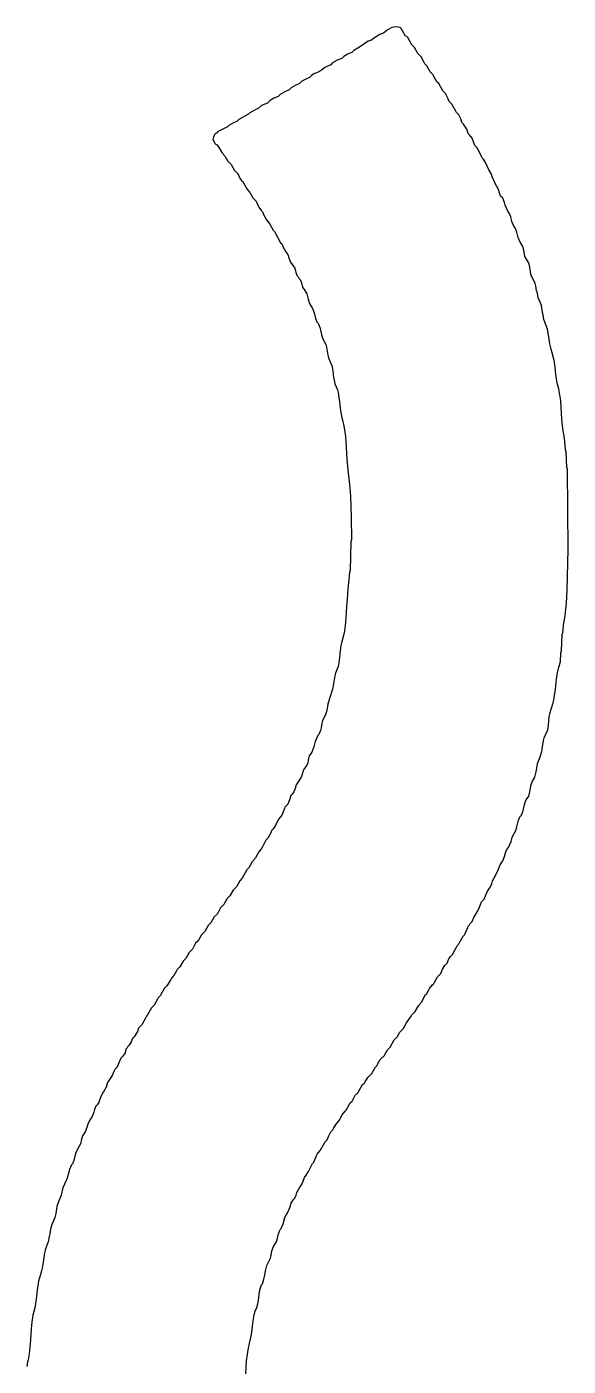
# Model space of a CAD drawing. Header units: inches. Extents: x 0 to 5379, y 0 to 5429.
# Drawn here: x 308.103 to 309.032, y 125.342 to 127.639 of the extents above; entities that cross this region are included whole.
import ezdxf

# ---------------------------------------------------------------- set-up
doc = ezdxf.new("R2010")
doc.units = ezdxf.units.IN
doc.layers.add('Bottom Overlay', color=54, linetype='Continuous')

msp = doc.modelspace()

# ---------------------------------------------------------------- linework, layer by layer
at = {"layer": 'Bottom Overlay'}
for p, q in [((308.7012, 127.6207), (308.6933, 127.615)), ((308.7091, 127.6252), (308.7012, 127.6207)), ((308.7153, 127.628), (308.7091, 127.6252)), ((308.7215, 127.6331), (308.7153, 127.628)), ((308.7294, 127.6376), (308.7215, 127.6331)), ((308.7361, 127.6387), (308.7294, 127.6376)), ((308.744, 127.6376), (308.7361, 127.6387)), ((308.7457, 127.6359), (308.744, 127.6376)), ((308.7502, 127.628), (308.7457, 127.6359)), ((308.753, 127.6229), (308.7502, 127.628)), ((308.7553, 127.6218), (308.753, 127.6229)), ((308.757, 127.6201), (308.7553, 127.6218)), ((308.7637, 127.6077), (308.757, 127.6201)), ((308.6606, 127.5948), (308.6533, 127.5919)), ((308.664, 127.5981), (308.6606, 127.5948)), ((308.6741, 127.6038), (308.664, 127.5981)), ((308.6888, 127.6139), (308.6741, 127.6038)), ((308.6933, 127.615), (308.6888, 127.6139)), ((308.7682, 127.6032), (308.7637, 127.6077)), ((308.7739, 127.5931), (308.7682, 127.6032)), ((308.6246, 127.5733), (308.6167, 127.57)), ((308.6279, 127.5767), (308.6246, 127.5733)), ((308.6358, 127.5812), (308.6279, 127.5767)), ((308.6437, 127.5846), (308.6358, 127.5812)), ((308.6471, 127.588), (308.6437, 127.5846)), ((308.6533, 127.5919), (308.6471, 127.588)), ((308.7795, 127.5874), (308.7739, 127.5931)), ((308.7851, 127.5773), (308.7795, 127.5874)), ((308.7863, 127.575), (308.7851, 127.5773)), ((308.7896, 127.5717), (308.7863, 127.575)), ((308.5885, 127.5519), (308.5806, 127.5486)), ((308.5919, 127.5553), (308.5885, 127.5519)), ((308.5958, 127.5581), (308.5919, 127.5553)), ((308.6032, 127.561), (308.5958, 127.5581)), ((308.6082, 127.5638), (308.6032, 127.561)), ((308.6144, 127.5688), (308.6082, 127.5638)), ((308.6167, 127.57), (308.6144, 127.5688)), ((308.7953, 127.5615), (308.7896, 127.5717)), ((308.7998, 127.557), (308.7953, 127.5615)), ((308.8065, 127.5446), (308.7998, 127.557)), ((308.5457, 127.5271), (308.5378, 127.5226)), ((308.5536, 127.5305), (308.5457, 127.5271)), ((308.557, 127.5339), (308.5536, 127.5305)), ((308.5648, 127.5384), (308.557, 127.5339)), ((308.5705, 127.5407), (308.5648, 127.5384)), ((308.575, 127.5452), (308.5705, 127.5407)), ((308.5806, 127.5486), (308.575, 127.5452)), ((308.8099, 127.5412), (308.8065, 127.5446)), ((308.8167, 127.5288), (308.8099, 127.5412)), ((308.8212, 127.5243), (308.8167, 127.5288)), ((308.5057, 127.504), (308.5006, 127.499)), ((308.5164, 127.508), (308.5057, 127.504)), ((308.5209, 127.5125), (308.5164, 127.508)), ((308.5271, 127.5164), (308.5209, 127.5125)), ((308.5344, 127.5193), (308.5271, 127.5164)), ((308.5378, 127.5226), (308.5344, 127.5193)), ((308.8257, 127.5164), (308.8212, 127.5243)), ((308.828, 127.5108), (308.8257, 127.5164)), ((308.8325, 127.5063), (308.828, 127.5108)), ((308.8392, 127.4939), (308.8325, 127.5063)), ((308.4815, 127.4877), (308.4668, 127.4798)), ((308.4837, 127.4888), (308.4815, 127.4877)), ((308.486, 127.4911), (308.4837, 127.4888)), ((308.4984, 127.4979), (308.486, 127.4911)), ((308.5006, 127.499), (308.4984, 127.4979)), ((308.8404, 127.4917), (308.8392, 127.4939)), ((308.8443, 127.4877), (308.8404, 127.4917)), ((308.8477, 127.4809), (308.8443, 127.4877)), ((308.8494, 127.4747), (308.8477, 127.4809)), ((308.4307, 127.4584), (308.4285, 127.4562)), ((308.4454, 127.4663), (308.4307, 127.4584)), ((308.4476, 127.4674), (308.4454, 127.4663)), ((308.4499, 127.4697), (308.4476, 127.4674)), ((308.4578, 127.4742), (308.4499, 127.4697)), ((308.4634, 127.4764), (308.4578, 127.4742)), ((308.4668, 127.4798), (308.4634, 127.4764)), ((308.8522, 127.4719), (308.8494, 127.4747)), ((308.8578, 127.4629), (308.8522, 127.4719)), ((308.8606, 127.4556), (308.8578, 127.4629)), ((308.4234, 127.45), (308.4223, 127.4454)), ((308.4223, 127.4454), (308.4262, 127.4381)), ((308.4262, 127.455), (308.4234, 127.45)), ((308.4285, 127.4562), (308.4262, 127.455)), ((308.4262, 127.4381), (308.4285, 127.437)), ((308.4285, 127.437), (308.4324, 127.4331)), ((308.8623, 127.4539), (308.8606, 127.4556)), ((308.8674, 127.4477), (308.8623, 127.4539)), ((308.8719, 127.4353), (308.8674, 127.4477)), ((308.8753, 127.4319), (308.8719, 127.4353)), ((308.4324, 127.4331), (308.4381, 127.4229)), ((308.4381, 127.4229), (308.4403, 127.4207)), ((308.4403, 127.4207), (308.4414, 127.4184)), ((308.4414, 127.4184), (308.4437, 127.4162)), ((308.4437, 127.4162), (308.4482, 127.4083)), ((308.8798, 127.424), (308.8753, 127.4319)), ((308.8832, 127.4162), (308.8798, 127.424)), ((308.8843, 127.4139), (308.8832, 127.4162)), ((308.8866, 127.4116), (308.8843, 127.4139)), ((308.8899, 127.406), (308.8866, 127.4116)), ((308.4482, 127.4083), (308.4538, 127.4026)), ((308.4538, 127.4026), (308.4595, 127.3925)), ((308.4595, 127.3925), (308.4651, 127.3869)), ((308.8956, 127.3936), (308.8899, 127.406)), ((308.8995, 127.3874), (308.8956, 127.3936)), ((308.4651, 127.3869), (308.4674, 127.3812)), ((308.4674, 127.3812), (308.4685, 127.379)), ((308.4685, 127.379), (308.4724, 127.3739)), ((308.4724, 127.3739), (308.4741, 127.3733)), ((308.4741, 127.3733), (308.4753, 127.3711)), ((308.4753, 127.3711), (308.4809, 127.3609)), ((308.9023, 127.3801), (308.8995, 127.3874)), ((308.9068, 127.37), (308.9023, 127.3801)), ((308.9125, 127.3598), (308.9068, 127.37)), ((308.4809, 127.3609), (308.486, 127.3547)), ((308.486, 127.3547), (308.491, 127.3452)), ((308.491, 127.3452), (308.4967, 127.3395)), ((308.9159, 127.3485), (308.9125, 127.3598)), ((308.9198, 127.3446), (308.9159, 127.3485)), ((308.9226, 127.3373), (308.9198, 127.3446)), ((308.4967, 127.3395), (308.5, 127.3316)), ((308.5, 127.3316), (308.5012, 127.3294)), ((308.5012, 127.3294), (308.5062, 127.3232)), ((308.5062, 127.3232), (308.5079, 127.3215)), ((308.5079, 127.3215), (308.5102, 127.3159)), ((308.9237, 127.3328), (308.9226, 127.3373)), ((308.9282, 127.3226), (308.9237, 127.3328)), ((308.9311, 127.3187), (308.9282, 127.3226)), ((308.5102, 127.3159), (308.5147, 127.308)), ((308.5147, 127.308), (308.5203, 127.3001)), ((308.5203, 127.3001), (308.526, 127.2899)), ((308.9333, 127.313), (308.9311, 127.3187)), ((308.935, 127.3046), (308.9333, 127.313)), ((308.9384, 127.2967), (308.935, 127.3046)), ((308.9412, 127.2939), (308.9384, 127.2967)), ((308.526, 127.2899), (308.5282, 127.2877)), ((308.5282, 127.2877), (308.5384, 127.2685)), ((308.944, 127.2866), (308.9412, 127.2939)), ((308.9463, 127.2775), (308.944, 127.2866)), ((308.9497, 127.2697), (308.9463, 127.2775)), ((308.5384, 127.2685), (308.5406, 127.2663)), ((308.5406, 127.2663), (308.5429, 127.2606)), ((308.5429, 127.2606), (308.5474, 127.2528)), ((308.5474, 127.2528), (308.5496, 127.2505)), ((308.5496, 127.2505), (308.5508, 127.2483)), ((308.9542, 127.2618), (308.9497, 127.2697)), ((308.9559, 127.2556), (308.9542, 127.2618)), ((308.9575, 127.2449), (308.9559, 127.2556)), ((308.5508, 127.2483), (308.553, 127.2426)), ((308.553, 127.2426), (308.5558, 127.2353)), ((308.5558, 127.2353), (308.5586, 127.2313)), ((308.5586, 127.2313), (308.5631, 127.2246)), ((308.9632, 127.2359), (308.9575, 127.2449)), ((308.9649, 127.2319), (308.9632, 127.2359)), ((308.966, 127.2263), (308.9649, 127.2319)), ((308.5631, 127.2246), (308.5648, 127.2173)), ((308.5648, 127.2173), (308.5671, 127.2116)), ((308.5671, 127.2116), (308.5688, 127.2099)), ((308.5688, 127.2099), (308.5699, 127.2077)), ((308.5699, 127.2077), (308.5722, 127.2054)), ((308.5722, 127.2054), (308.5744, 127.1998)), ((308.9677, 127.2144), (308.966, 127.2263)), ((308.9699, 127.2088), (308.9677, 127.2144)), ((308.975, 127.1992), (308.9699, 127.2088)), ((308.5744, 127.1998), (308.5761, 127.1925)), ((308.5761, 127.1925), (308.5801, 127.1863)), ((308.5801, 127.1863), (308.5834, 127.1806)), ((308.9761, 127.1947), (308.975, 127.1992)), ((308.9778, 127.1863), (308.9761, 127.1947)), ((308.979, 127.1818), (308.9778, 127.1863)), ((308.9801, 127.1739), (308.979, 127.1818)), ((308.5834, 127.1806), (308.5857, 127.1716)), ((308.5857, 127.1716), (308.5885, 127.1643)), ((308.5885, 127.1643), (308.5936, 127.1558)), ((308.984, 127.1666), (308.9801, 127.1739)), ((308.9863, 127.1609), (308.984, 127.1666)), ((308.988, 127.1491), (308.9863, 127.1609)), ((308.5936, 127.1558), (308.5958, 127.1502)), ((308.5958, 127.1502), (308.5975, 127.144)), ((308.5975, 127.144), (308.5986, 127.1384)), ((308.5986, 127.1384), (308.6009, 127.1328)), ((308.9891, 127.1446), (308.988, 127.1491)), ((308.9902, 127.1367), (308.9891, 127.1446)), ((308.993, 127.1294), (308.9902, 127.1367)), ((308.6009, 127.1328), (308.6026, 127.1311)), ((308.6026, 127.1311), (308.6037, 127.1288)), ((308.6037, 127.1288), (308.606, 127.1232)), ((308.606, 127.1232), (308.6071, 127.1187)), ((308.6071, 127.1187), (308.6099, 127.1057)), ((308.9964, 127.1204), (308.993, 127.1294)), ((308.9981, 127.1108), (308.9964, 127.1204)), ((308.6099, 127.1057), (308.6161, 127.0939)), ((308.6161, 127.0939), (308.6172, 127.0894)), ((309.0004, 127.095), (308.9981, 127.1108)), ((309.0026, 127.086), (309.0004, 127.095)), ((308.6172, 127.0894), (308.6195, 127.0758)), ((308.6195, 127.0758), (308.6206, 127.0713)), ((308.6206, 127.0713), (308.6234, 127.064)), ((309.0043, 127.0798), (309.0026, 127.086)), ((309.0077, 127.0663), (309.0043, 127.0798)), ((308.6234, 127.064), (308.6263, 127.0578)), ((308.6263, 127.0578), (308.6285, 127.0488)), ((308.6285, 127.0488), (308.6296, 127.0375)), ((309.0088, 127.0595), (309.0077, 127.0663)), ((309.0105, 127.0432), (309.0088, 127.0595)), ((308.6296, 127.0375), (308.6308, 127.033)), ((308.6308, 127.033), (308.6319, 127.0263)), ((308.6319, 127.0263), (308.6364, 127.0161)), ((309.0128, 127.0274), (309.0105, 127.0432)), ((309.0156, 127.0178), (309.0128, 127.0274)), ((308.6364, 127.0161), (308.6375, 127.0116)), ((308.6375, 127.0116), (308.6398, 126.9958)), ((309.019, 126.9975), (309.0156, 127.0178)), ((308.6398, 126.9958), (308.6409, 126.9846)), ((308.6409, 126.9846), (308.6426, 126.9739)), ((309.0201, 126.9863), (309.019, 126.9975)), ((309.0212, 126.966), (309.0201, 126.9863)), ((308.6426, 126.9739), (308.6437, 126.9682)), ((308.6437, 126.9682), (308.6454, 126.962)), ((308.6454, 126.962), (308.6465, 126.9575)), ((308.6465, 126.9575), (308.6488, 126.944)), ((309.0223, 126.9547), (309.0212, 126.966)), ((309.0235, 126.9457), (309.0223, 126.9547)), ((308.6488, 126.944), (308.6499, 126.9361)), ((308.6499, 126.9361), (308.651, 126.9181)), ((309.0246, 126.9401), (309.0235, 126.9457)), ((309.0263, 126.9282), (309.0246, 126.9401)), ((308.651, 126.9181), (308.6522, 126.8967)), ((309.0274, 126.9136), (309.0263, 126.9282)), ((309.0285, 126.9102), (309.0274, 126.9136)), ((309.0297, 126.8832), (309.0285, 126.9102)), ((308.6522, 126.8967), (308.6539, 126.8792)), ((309.0308, 126.8798), (309.0297, 126.8832)), ((308.6539, 126.8792), (308.6561, 126.8589)), ((309.0319, 126.7423), (309.0308, 126.8798)), ((308.6561, 126.8589), (308.6572, 126.8477)), ((308.6572, 126.8477), (308.6584, 126.8341)), ((308.6584, 126.8341), (308.6595, 126.7981)), ((308.6595, 126.7981), (308.6601, 126.7592)), ((308.6589, 126.7558), (308.6578, 126.7062)), ((308.6601, 126.7592), (308.6589, 126.7558)), ((309.0302, 126.673), (309.0319, 126.7423)), ((308.6567, 126.7029), (308.655, 126.6854)), ((308.6578, 126.7062), (308.6567, 126.7029)), ((308.655, 126.6854), (308.6539, 126.6752)), ((308.6527, 126.6572), (308.6516, 126.6448)), ((308.6539, 126.6752), (308.6527, 126.6572)), ((309.0291, 126.6505), (309.0302, 126.673)), ((308.6516, 126.6448), (308.6505, 126.6245)), ((309.0268, 126.629), (309.028, 126.6403)), ((309.028, 126.6403), (309.0291, 126.6505)), ((308.6494, 126.6121), (308.6482, 126.6031)), ((308.6505, 126.6245), (308.6494, 126.6121)), ((309.0229, 126.6003), (309.0246, 126.6167)), ((309.0246, 126.6167), (309.0257, 126.6223)), ((309.0257, 126.6223), (309.0268, 126.629)), ((308.6448, 126.5885), (308.6432, 126.5823)), ((308.6471, 126.5975), (308.6448, 126.5885)), ((308.6482, 126.6031), (308.6471, 126.5975)), ((309.0206, 126.5688), (309.0218, 126.5969)), ((309.0218, 126.5969), (309.0229, 126.6003)), ((308.6403, 126.5637), (308.6392, 126.5524)), ((308.642, 126.5778), (308.6403, 126.5637)), ((308.6432, 126.5823), (308.642, 126.5778)), ((309.0184, 126.5496), (309.0195, 126.5654)), ((309.0195, 126.5654), (309.0206, 126.5688)), ((308.6375, 126.5417), (308.633, 126.5304)), ((308.6392, 126.5524), (308.6375, 126.5417)), ((309.0133, 126.531), (309.0161, 126.5406)), ((309.0161, 126.5406), (309.0184, 126.5496)), ((308.6319, 126.5259), (308.6296, 126.5124)), ((308.633, 126.5304), (308.6319, 126.5259)), ((309.0111, 126.5152), (309.0122, 126.5243)), ((309.0122, 126.5243), (309.0133, 126.531)), ((308.6279, 126.5028), (308.6223, 126.4871)), ((308.6296, 126.5124), (308.6279, 126.5028)), ((309.0083, 126.4921), (309.0099, 126.5028)), ((309.0099, 126.5028), (309.0111, 126.5152)), ((308.6184, 126.4696), (308.6167, 126.4623)), ((308.6195, 126.4775), (308.6184, 126.4696)), ((308.6223, 126.4871), (308.6195, 126.4775)), ((309.0021, 126.4668), (309.006, 126.4797)), ((309.006, 126.4797), (309.0071, 126.4842)), ((309.0071, 126.4842), (309.0083, 126.4921)), ((308.6105, 126.4493), (308.6093, 126.4448)), ((308.6144, 126.4566), (308.6105, 126.4493)), ((308.6167, 126.4623), (308.6144, 126.4566)), ((308.9981, 126.4414), (308.9992, 126.4561)), ((308.9992, 126.4561), (309.0004, 126.4606)), ((309.0004, 126.4606), (309.0021, 126.4668)), ((308.6043, 126.4251), (308.6026, 126.4234)), ((308.6071, 126.4324), (308.6043, 126.4251)), ((308.6082, 126.4369), (308.6071, 126.4324)), ((308.6093, 126.4448), (308.6082, 126.4369)), ((308.9908, 126.4195), (308.997, 126.4335)), ((308.997, 126.4335), (308.9981, 126.4414)), ((308.5958, 126.4042), (308.5924, 126.3952)), ((308.5981, 126.4133), (308.5958, 126.4042)), ((308.6026, 126.4234), (308.5981, 126.4133)), ((308.9868, 126.3964), (308.988, 126.4042)), ((308.988, 126.4042), (308.9897, 126.4149)), ((308.9897, 126.4149), (308.9908, 126.4195)), ((308.5862, 126.3811), (308.5851, 126.3766)), ((308.5879, 126.3885), (308.5862, 126.3811)), ((308.5924, 126.3952), (308.5879, 126.3885)), ((308.9795, 126.3755), (308.984, 126.3868)), ((308.984, 126.3868), (308.9868, 126.3964)), ((308.5778, 126.3648), (308.5744, 126.3535)), ((308.5834, 126.3727), (308.5778, 126.3648)), ((308.5851, 126.3766), (308.5834, 126.3727)), ((308.9744, 126.3524), (308.9767, 126.3614)), ((308.9767, 126.3614), (308.9784, 126.371)), ((308.9784, 126.371), (308.9795, 126.3755)), ((308.5637, 126.3327), (308.5615, 126.3271)), ((308.5654, 126.3389), (308.5637, 126.3327)), ((308.5699, 126.3456), (308.5654, 126.3389)), ((308.5744, 126.3535), (308.5699, 126.3456)), ((308.966, 126.3271), (308.9671, 126.3338)), ((308.9671, 126.3338), (308.9683, 126.3394)), ((308.9683, 126.3394), (308.9705, 126.3451)), ((308.9705, 126.3451), (308.9744, 126.3524)), ((308.5541, 126.313), (308.5513, 126.3056)), ((308.5564, 126.3209), (308.5541, 126.313)), ((308.5586, 126.3231), (308.5564, 126.3209)), ((308.5615, 126.3271), (308.5586, 126.3231)), ((308.9553, 126.2972), (308.9581, 126.309)), ((308.9581, 126.309), (308.9598, 126.313)), ((308.9598, 126.313), (308.9643, 126.3197)), ((308.9643, 126.3197), (308.966, 126.3271)), ((308.5406, 126.287), (308.5355, 126.2809)), ((308.5451, 126.2983), (308.5406, 126.287)), ((308.5462, 126.3006), (308.5451, 126.2983)), ((308.5513, 126.3056), (308.5462, 126.3006)), ((308.9491, 126.2842), (308.9519, 126.287)), ((308.9519, 126.287), (308.9542, 126.2927)), ((308.9542, 126.2927), (308.9553, 126.2972)), ((308.526, 126.2634), (308.5237, 126.2611)), ((308.5288, 126.2673), (308.526, 126.2634)), ((308.5355, 126.2809), (308.5288, 126.2673)), ((308.9423, 126.2606), (308.944, 126.2668)), ((308.944, 126.2668), (308.9452, 126.2713)), ((308.9452, 126.2713), (308.9468, 126.2786)), ((308.9468, 126.2786), (308.9491, 126.2842)), ((308.5124, 126.242), (308.5068, 126.2318)), ((308.5136, 126.2442), (308.5124, 126.242)), ((308.5169, 126.2476), (308.5136, 126.2442)), ((308.5215, 126.2555), (308.5169, 126.2476)), ((308.5237, 126.2611), (308.5215, 126.2555)), ((308.9294, 126.2318), (308.9339, 126.242)), ((308.9339, 126.242), (308.9356, 126.2493)), ((308.9356, 126.2493), (308.9423, 126.2606)), ((308.5012, 126.2239), (308.4955, 126.2138)), ((308.5068, 126.2318), (308.5012, 126.2239)), ((308.9226, 126.2161), (308.9243, 126.2223)), ((308.9243, 126.2223), (308.9266, 126.2279)), ((308.9266, 126.2279), (308.9294, 126.2318)), ((308.4843, 126.1969), (308.4809, 126.1935)), ((308.4899, 126.207), (308.4843, 126.1969)), ((308.4922, 126.2093), (308.4899, 126.207)), ((308.4933, 126.2116), (308.4922, 126.2093)), ((308.4955, 126.2138), (308.4933, 126.2116)), ((308.908, 126.1845), (308.9125, 126.1946)), ((308.9125, 126.1946), (308.9153, 126.202)), ((308.9153, 126.202), (308.9198, 126.2087)), ((308.9198, 126.2087), (308.9226, 126.2161)), ((308.4685, 126.1744), (308.4629, 126.1642)), ((308.473, 126.1789), (308.4685, 126.1744)), ((308.4809, 126.1935), (308.473, 126.1789)), ((308.9012, 126.1699), (308.9023, 126.1744)), ((308.9023, 126.1744), (308.908, 126.1845)), ((308.4516, 126.1484), (308.4471, 126.1439)), ((308.4572, 126.1586), (308.4516, 126.1484)), ((308.4629, 126.1642), (308.4572, 126.1586)), ((308.8877, 126.1428), (308.8899, 126.1484)), ((308.8899, 126.1484), (308.8928, 126.1558)), ((308.8928, 126.1558), (308.8967, 126.162)), ((308.8967, 126.162), (308.8989, 126.1642)), ((308.8989, 126.1642), (308.9012, 126.1699)), ((308.4358, 126.1282), (308.4302, 126.118)), ((308.4414, 126.1338), (308.4358, 126.1282)), ((308.4471, 126.1439), (308.4414, 126.1338)), ((308.877, 126.1231), (308.8798, 126.1293)), ((308.8798, 126.1293), (308.8832, 126.1383)), ((308.8832, 126.1383), (308.8877, 126.1428)), ((308.4189, 126.1022), (308.4144, 126.0977)), ((308.4245, 126.1124), (308.4189, 126.1022)), ((308.4302, 126.118), (308.4245, 126.1124)), ((308.864, 126.1011), (308.8674, 126.1045)), ((308.8674, 126.1045), (308.8702, 126.1118)), ((308.8702, 126.1118), (308.877, 126.1231)), ((308.4031, 126.082), (308.3975, 126.0718)), ((308.4088, 126.0876), (308.4031, 126.082)), ((308.4144, 126.0977), (308.4088, 126.0876)), ((308.8449, 126.0673), (308.8516, 126.0797)), ((308.8516, 126.0797), (308.8539, 126.082)), ((308.8539, 126.082), (308.855, 126.0842)), ((308.855, 126.0842), (308.8595, 126.0944)), ((308.8595, 126.0944), (308.8606, 126.0966)), ((308.8606, 126.0966), (308.8629, 126.0989)), ((308.8629, 126.0989), (308.864, 126.1011)), ((308.3874, 126.0572), (308.3817, 126.0515)), ((308.393, 126.0673), (308.3874, 126.0572)), ((308.3975, 126.0718), (308.393, 126.0673)), ((308.8336, 126.0482), (308.8415, 126.0628)), ((308.8415, 126.0628), (308.8437, 126.0651)), ((308.8437, 126.0651), (308.8449, 126.0673)), ((308.3716, 126.0369), (308.3659, 126.0267)), ((308.3761, 126.0414), (308.3716, 126.0369)), ((308.3817, 126.0515), (308.3761, 126.0414)), ((308.8201, 126.029), (308.8246, 126.0335)), ((308.8246, 126.0335), (308.8274, 126.0408)), ((308.8274, 126.0408), (308.8302, 126.0448)), ((308.8302, 126.0448), (308.8336, 126.0482)), ((308.3558, 126.0121), (308.3513, 126.0076)), ((308.3603, 126.02), (308.3558, 126.0121)), ((308.3614, 126.0222), (308.3603, 126.02)), ((308.3659, 126.0267), (308.3614, 126.0222)), ((308.8077, 126.0098), (308.8133, 126.0155)), ((308.8133, 126.0155), (308.8161, 126.0228)), ((308.8161, 126.0228), (308.8201, 126.029)), ((308.3389, 125.9896), (308.3321, 125.9772)), ((308.3434, 125.9941), (308.3389, 125.9896)), ((308.3445, 125.9963), (308.3434, 125.9941)), ((308.3502, 126.0053), (308.3445, 125.9963)), ((308.3513, 126.0076), (308.3502, 126.0053)), ((308.7891, 125.98), (308.793, 125.9873)), ((308.793, 125.9873), (308.7942, 125.9896)), ((308.7942, 125.9896), (308.7992, 125.9958)), ((308.7992, 125.9958), (308.8009, 125.9974)), ((308.8009, 125.9974), (308.802, 125.9997)), ((308.802, 125.9997), (308.8077, 126.0098)), ((308.3276, 125.9715), (308.322, 125.9614)), ((308.3288, 125.9738), (308.3276, 125.9715)), ((308.3321, 125.9772), (308.3288, 125.9738)), ((308.7772, 125.9625), (308.7784, 125.9648)), ((308.7784, 125.9648), (308.7806, 125.967)), ((308.7806, 125.967), (308.7868, 125.9789)), ((308.7868, 125.9789), (308.7891, 125.98)), ((308.3085, 125.9422), (308.3074, 125.94)), ((308.3107, 125.9445), (308.3085, 125.9422)), ((308.3175, 125.9569), (308.3107, 125.9445)), ((308.322, 125.9614), (308.3175, 125.9569)), ((308.7547, 125.931), (308.7626, 125.9422)), ((308.7626, 125.9422), (308.7637, 125.9445)), ((308.7637, 125.9445), (308.7694, 125.9501)), ((308.7694, 125.9501), (308.775, 125.9603)), ((308.775, 125.9603), (308.7772, 125.9625)), ((308.295, 125.922), (308.2933, 125.9158)), ((308.3006, 125.9276), (308.295, 125.922)), ((308.3074, 125.94), (308.3006, 125.9276)), ((308.7434, 125.9152), (308.7491, 125.9208)), ((308.7491, 125.9208), (308.7547, 125.931)), ((308.2826, 125.8983), (308.2792, 125.8927)), ((308.2848, 125.9039), (308.2826, 125.8983)), ((308.2876, 125.9067), (308.2848, 125.9039)), ((308.2933, 125.9158), (308.2876, 125.9067)), ((308.7265, 125.8893), (308.7333, 125.9017)), ((308.7333, 125.9017), (308.7389, 125.9073)), ((308.7389, 125.9073), (308.7434, 125.9152)), ((308.2679, 125.8735), (308.2645, 125.8701)), ((308.2719, 125.8797), (308.2679, 125.8735)), ((308.2735, 125.8859), (308.2719, 125.8797)), ((308.2758, 125.8881), (308.2735, 125.8859)), ((308.2769, 125.8904), (308.2758, 125.8881)), ((308.2792, 125.8927), (308.2769, 125.8904)), ((308.7096, 125.8679), (308.7164, 125.8746)), ((308.7164, 125.8746), (308.722, 125.8848)), ((308.722, 125.8848), (308.7265, 125.8893)), ((308.2544, 125.851), (308.2533, 125.8487)), ((308.2583, 125.8549), (308.2544, 125.851)), ((308.2612, 125.8622), (308.2583, 125.8549)), ((308.2645, 125.8701), (308.2612, 125.8622)), ((308.695, 125.8442), (308.7006, 125.8543)), ((308.7006, 125.8543), (308.704, 125.8577)), ((308.704, 125.8577), (308.7051, 125.86)), ((308.7051, 125.86), (308.7096, 125.8679)), ((308.242, 125.8284), (308.2397, 125.8205)), ((308.2465, 125.8352), (308.242, 125.8284)), ((308.2499, 125.8408), (308.2465, 125.8352)), ((308.2533, 125.8487), (308.2499, 125.8408)), ((308.6792, 125.825), (308.6826, 125.8273)), ((308.6826, 125.8273), (308.6837, 125.8295)), ((308.6837, 125.8295), (308.6882, 125.8374)), ((308.6882, 125.8374), (308.695, 125.8442)), ((308.2319, 125.8081), (308.2285, 125.8002)), ((308.233, 125.8104), (308.2319, 125.8081)), ((308.2352, 125.8126), (308.233, 125.8104)), ((308.2397, 125.8205), (308.2352, 125.8126)), ((308.6612, 125.7969), (308.6668, 125.807)), ((308.6668, 125.807), (308.6685, 125.8087)), ((308.6685, 125.8087), (308.6708, 125.8098)), ((308.6708, 125.8098), (308.6792, 125.825)), ((308.2195, 125.7822), (308.2183, 125.7777)), ((308.2217, 125.7879), (308.2195, 125.7822)), ((308.224, 125.7901), (308.2217, 125.7879)), ((308.2268, 125.7941), (308.224, 125.7901)), ((308.2285, 125.8002), (308.2268, 125.7941)), ((308.6494, 125.7794), (308.651, 125.7811)), ((308.651, 125.7811), (308.6578, 125.7935)), ((308.6578, 125.7935), (308.6612, 125.7969)), ((308.211, 125.7636), (308.2082, 125.7574)), ((308.2155, 125.7704), (308.211, 125.7636)), ((308.2183, 125.7777), (308.2155, 125.7704)), ((308.6341, 125.7574), (308.6392, 125.7636)), ((308.6392, 125.7636), (308.6443, 125.7732)), ((308.6443, 125.7732), (308.6494, 125.7794)), ((308.1992, 125.7371), (308.1969, 125.7293)), ((308.2037, 125.7439), (308.1992, 125.7371)), ((308.2065, 125.7512), (308.2037, 125.7439)), ((308.2082, 125.7574), (308.2065, 125.7512)), ((308.6184, 125.7304), (308.6206, 125.736)), ((308.6206, 125.736), (308.6251, 125.7439)), ((308.6251, 125.7439), (308.6285, 125.7473)), ((308.6285, 125.7473), (308.6296, 125.7495)), ((308.6296, 125.7495), (308.6341, 125.7574)), ((308.1902, 125.7146), (308.1868, 125.7067)), ((308.1958, 125.7247), (308.1902, 125.7146)), ((308.1969, 125.7293), (308.1958, 125.7247)), ((308.6015, 125.7056), (308.6065, 125.7118)), ((308.6065, 125.7118), (308.615, 125.727)), ((308.615, 125.727), (308.6184, 125.7304)), ((308.1817, 125.6893), (308.18, 125.6876)), ((308.184, 125.6949), (308.1817, 125.6893)), ((308.1868, 125.7067), (308.184, 125.6949)), ((308.5891, 125.6819), (308.5936, 125.6898)), ((308.5936, 125.6898), (308.5958, 125.6921)), ((308.5958, 125.6921), (308.6003, 125.7033)), ((308.6003, 125.7033), (308.6015, 125.7056)), ((308.1744, 125.6707), (308.1727, 125.6645)), ((308.1766, 125.6797), (308.1744, 125.6707)), ((308.18, 125.6876), (308.1766, 125.6797)), ((308.5795, 125.6656), (308.5823, 125.6695)), ((308.5823, 125.6695), (308.5868, 125.6763)), ((308.5868, 125.6763), (308.5891, 125.6819)), ((308.1654, 125.6481), (308.1626, 125.6352)), ((308.171, 125.6605), (308.1654, 125.6481)), ((308.1727, 125.6645), (308.171, 125.6605)), ((308.5665, 125.6402), (308.571, 125.6481)), ((308.571, 125.6481), (308.5755, 125.6549)), ((308.5755, 125.6549), (308.5795, 125.6656)), ((308.158, 125.6239), (308.1552, 125.6166)), ((308.1626, 125.6352), (308.158, 125.6239)), ((308.5553, 125.6154), (308.557, 125.6216)), ((308.557, 125.6216), (308.5609, 125.6278)), ((308.5609, 125.6278), (308.5631, 125.6301)), ((308.5631, 125.6301), (308.5654, 125.6357)), ((308.5654, 125.6357), (308.5665, 125.6402)), ((308.1513, 125.5969), (308.149, 125.5912)), ((308.153, 125.6042), (308.1513, 125.5969)), ((308.1541, 125.6121), (308.153, 125.6042)), ((308.1552, 125.6166), (308.1541, 125.6121)), ((308.5429, 125.5861), (308.5462, 125.5974)), ((308.5462, 125.5974), (308.5519, 125.6076)), ((308.5519, 125.6076), (308.5553, 125.6154)), ((308.144, 125.5771), (308.1428, 125.5692)), ((308.1462, 125.585), (308.144, 125.5771)), ((308.149, 125.5912), (308.1462, 125.585)), ((308.5344, 125.5676), (308.5378, 125.5766)), ((308.5378, 125.5766), (308.5395, 125.5783)), ((308.5395, 125.5783), (308.5429, 125.5861)), ((308.14, 125.5552), (308.1366, 125.5461)), ((308.1417, 125.5647), (308.14, 125.5552)), ((308.1428, 125.5692), (308.1417, 125.5647)), ((308.5265, 125.5473), (308.5316, 125.5557)), ((308.5316, 125.5557), (308.5333, 125.5619)), ((308.5333, 125.5619), (308.5344, 125.5676)), ((308.1338, 125.5366), (308.1316, 125.5208)), ((308.1349, 125.5411), (308.1338, 125.5366)), ((308.1366, 125.5461), (308.1349, 125.5411)), ((308.5215, 125.5276), (308.5226, 125.5321)), ((308.5226, 125.5321), (308.5237, 125.5399)), ((308.5237, 125.5399), (308.5265, 125.5473)), ((308.1287, 125.5056), (308.1271, 125.4994)), ((308.1299, 125.5101), (308.1287, 125.5056)), ((308.1316, 125.5208), (308.1299, 125.5101)), ((308.5113, 125.496), (308.513, 125.5056)), ((308.513, 125.5056), (308.5153, 125.5146)), ((308.5153, 125.5146), (308.5215, 125.5276)), ((308.1237, 125.4881), (308.1214, 125.4723)), ((308.1271, 125.4994), (308.1237, 125.4881)), ((308.504, 125.4763), (308.5062, 125.4819)), ((308.5062, 125.4819), (308.5079, 125.4836)), ((308.5079, 125.4836), (308.5102, 125.4915)), ((308.5102, 125.4915), (308.5113, 125.496)), ((308.1214, 125.4723), (308.1197, 125.4571)), ((308.5006, 125.4549), (308.5023, 125.4701)), ((308.5023, 125.4701), (308.504, 125.4763)), ((308.1158, 125.4385), (308.1135, 125.4295)), ((308.1175, 125.4447), (308.1158, 125.4385)), ((308.1186, 125.4504), (308.1175, 125.4447)), ((308.1197, 125.4571), (308.1186, 125.4504)), ((308.4938, 125.4323), (308.495, 125.4368)), ((308.495, 125.4368), (308.4978, 125.443)), ((308.4978, 125.443), (308.4995, 125.4492)), ((308.4995, 125.4492), (308.5006, 125.4549)), ((308.1118, 125.4177), (308.1107, 125.4064)), ((308.1135, 125.4295), (308.1118, 125.4177)), ((308.4905, 125.4109), (308.4916, 125.4199)), ((308.4916, 125.4199), (308.4927, 125.4267)), ((308.4927, 125.4267), (308.4938, 125.4323)), ((308.1107, 125.4064), (308.1096, 125.3873)), ((308.4871, 125.3884), (308.4882, 125.394)), ((308.4882, 125.394), (308.4893, 125.4008)), ((308.4893, 125.4008), (308.4905, 125.4109)), ((308.1085, 125.3749), (308.1073, 125.3636)), ((308.1096, 125.3873), (308.1085, 125.3749)), ((308.4803, 125.3512), (308.4837, 125.3737)), ((308.4837, 125.3737), (308.4848, 125.3782)), ((308.4848, 125.3782), (308.486, 125.3839)), ((308.486, 125.3839), (308.4871, 125.3884)), ((308.1045, 125.3495), (308.1034, 125.3416)), ((308.1056, 125.3529), (308.1045, 125.3495)), ((308.1073, 125.3636), (308.1056, 125.3529)), ((308.4792, 125.3287), (308.4803, 125.3512))]:
    msp.add_line(p, q, dxfattribs=at)

doc.saveas('drawing.dxf')
